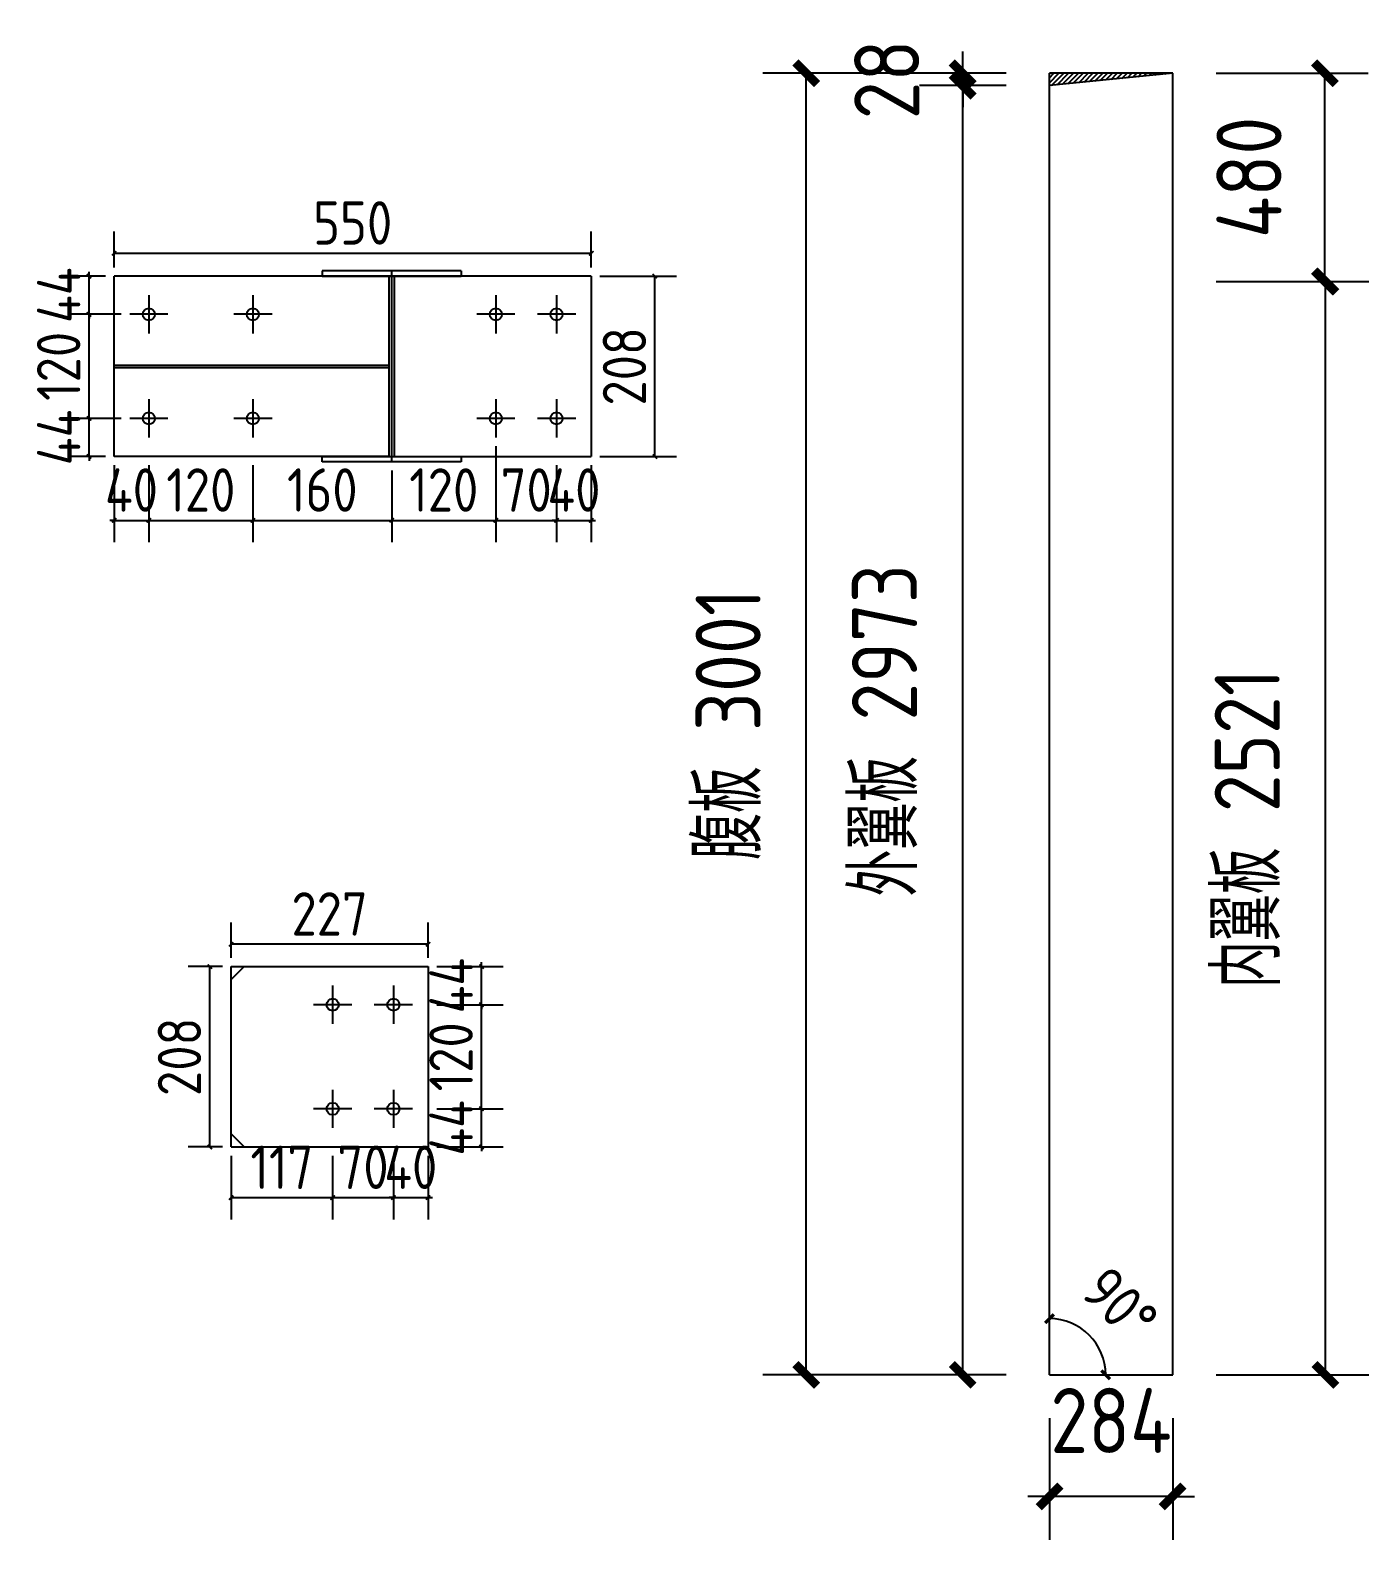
# Model space of a CAD drawing. Extents: x 533809 to 747315, y -17138 to 180511.
# Drawn here: x 643866 to 646951, y 163591 to 167071 of the extents above; entities that cross this region are included whole.
import ezdxf

# ---------------------------------------------------------------- set-up
doc = ezdxf.new("R2010")
doc.units = 0
doc.header["$LTSCALE"] = 1000
doc.header["$MEASUREMENT"] = 0
doc.layers.add('AXIS', color=3, linetype='Continuous')
doc.layers.add('DOTE', color=1, linetype='Continuous')
doc.styles.get("Standard").update_dxf_attribs({"font": 'gbenor.shx', "bigfont": 'gbcbig.shx'})
doc.dimstyles.get("Standard").update_dxf_attribs({"dimscale": 100, "dimtxt": 3.5, "dimasz": 1, "dimexe": 2.5, "dimexo": 3, "dimgap": 1.5, "dimtad": 1, "dimdec": 0, "dimzin": 0, "dimdsep": 46, "dimtxsty": 'Standard', "dimblk": 'ARCHTICK', "dimcen": 0.09, "dimadec": 0, "dimazin": 0, "dimtfac": 1, "dimtdec": 0, "dimtix": 1, "dimtmove": 2, "dimatfit": 3, "dimfxl": 1, "dimtolj": 1, "dimtzin": 0, "dimarcsym": 0})

# ---------------------------------------------------------------- blocks, each defined once
blk = doc.blocks.new('_ArchTick')
at = {"color": 0, "linetype": 'ByBlock', "const_width": 0.4}
blk.add_lwpolyline([(-0.5, -0.5), (0.5, 0.5)], dxfattribs=at)
blk = doc.blocks.new('*D269')
at = {"color": 3, "lineweight": -2}
for p, q in [((644329, 164476.4), (644329, 164329.6)), ((644563, 164476.4), (644563, 164329.6)), ((644329, 164379.6), (644563, 164379.6))]:
    blk.add_line(p, q, dxfattribs=at)
at = {"layer": 'Defpoints', "color": 0}
for p in [(644329, 164496.4), (644563, 164496.4), (644563, 164379.6)]:
    blk.add_point(p, dxfattribs=at)
at = {"color": 3, "lineweight": -2, "xscale": 10, "yscale": 10, "zscale": 10, "rotation": 180}
blk.add_blockref('_ArchTick', (644329, 164379.6), dxfattribs=at)
at = {"color": 3, "lineweight": -2, "xscale": 10, "yscale": 10, "zscale": 10}
blk.add_blockref('_ArchTick', (644563, 164379.6), dxfattribs=at)
at = {"color": 0, "insert": (644446, 164449.6), "char_height": 100, "attachment_point": 5}
blk.add_mtext('\\A1;117', dxfattribs=at)
blk = doc.blocks.new('*D265')
at = {"color": 3, "lineweight": -2}
for p, q in [((644563, 164476.4), (644563, 164329.6)), ((644703, 164476.4), (644703, 164329.6)), ((644563, 164379.6), (644703, 164379.6))]:
    blk.add_line(p, q, dxfattribs=at)
at = {"layer": 'Defpoints', "color": 0}
for p in [(644563, 164496.4), (644703, 164496.4), (644703, 164379.6)]:
    blk.add_point(p, dxfattribs=at)
at = {"color": 3, "lineweight": -2, "xscale": 10, "yscale": 10, "zscale": 10, "rotation": 180}
blk.add_blockref('_ArchTick', (644563, 164379.6), dxfattribs=at)
at = {"color": 3, "lineweight": -2, "xscale": 10, "yscale": 10, "zscale": 10}
blk.add_blockref('_ArchTick', (644703, 164379.6), dxfattribs=at)
at = {"color": 0, "insert": (644633, 164449.6), "char_height": 100, "attachment_point": 5}
blk.add_mtext('\\A1;70', dxfattribs=at)
blk = doc.blocks.new('*D270')
at = {"color": 3, "lineweight": -2}
for p, q in [((644703, 164476.4), (644703, 164329.6)), ((644783, 164476.4), (644783, 164329.6)), ((644703, 164379.6), (644693, 164379.6)), ((644703, 164379.6), (644783, 164379.6)), ((644783, 164379.6), (644793, 164379.6))]:
    blk.add_line(p, q, dxfattribs=at)
at = {"layer": 'Defpoints', "color": 0}
for p in [(644703, 164496.4), (644783, 164496.4), (644783, 164379.6)]:
    blk.add_point(p, dxfattribs=at)
at = {"color": 3, "lineweight": -2, "xscale": 10, "yscale": 10, "zscale": 10}
blk.add_blockref('_ArchTick', (644703, 164379.6), dxfattribs=at)
at = {"color": 3, "lineweight": -2, "xscale": 10, "yscale": 10, "zscale": 10, "rotation": 180}
blk.add_blockref('_ArchTick', (644783, 164379.6), dxfattribs=at)
at = {"color": 0, "insert": (644743, 164449.6), "char_height": 100, "attachment_point": 5}
blk.add_mtext('\\A1;40', dxfattribs=at)
blk = doc.blocks.new('*D263')
at = {"color": 3, "lineweight": -2}
for p, q in [((644803, 164584.4), (644956.1, 164584.4)), ((644906.1, 164584.4), (644906.1, 164594.4)), ((644906.1, 164496.4), (644906.1, 164584.4)), ((644803, 164496.4), (644956.1, 164496.4)), ((644906.1, 164496.4), (644906.1, 164486.4))]:
    blk.add_line(p, q, dxfattribs=at)
at = {"layer": 'Defpoints', "color": 0}
for p in [(644783, 164584.4), (644906.1, 164584.4), (644783, 164496.4)]:
    blk.add_point(p, dxfattribs=at)
at = {"color": 3, "lineweight": -2, "xscale": 10, "yscale": 10, "zscale": 10}
for p, rotation in [((644906.1, 164584.4), 270), ((644906.1, 164496.4), 90)]:
    blk.add_blockref('_ArchTick', p, dxfattribs=dict(at, rotation=rotation))
at = {"color": 0, "insert": (644836.1, 164540.4), "char_height": 100, "attachment_point": 5, "rotation": 90}
blk.add_mtext('\\A1;44', dxfattribs=at)
blk = doc.blocks.new('*D264')
at = {"color": 3, "lineweight": -2}
for p, q in [((644803, 164824.4), (644956.1, 164824.4)), ((644906.1, 164584.4), (644906.1, 164824.4)), ((644803, 164584.4), (644956.1, 164584.4))]:
    blk.add_line(p, q, dxfattribs=at)
at = {"layer": 'Defpoints', "color": 0}
for p in [(644783, 164824.4), (644906.1, 164824.4), (644783, 164584.4)]:
    blk.add_point(p, dxfattribs=at)
at = {"color": 3, "lineweight": -2, "xscale": 10, "yscale": 10, "zscale": 10}
for p, rotation in [((644906.1, 164824.4), 90), ((644906.1, 164584.4), 270)]:
    blk.add_blockref('_ArchTick', p, dxfattribs=dict(at, rotation=rotation))
at = {"color": 0, "insert": (644836.1, 164704.4), "char_height": 100, "attachment_point": 5, "rotation": 90}
blk.add_mtext('\\A1;120', dxfattribs=at)
blk = doc.blocks.new('*D266')
at = {"color": 3, "lineweight": -2}
for p, q in [((644906.1, 164912.4), (644906.1, 164922.4)), ((644803, 164912.4), (644956.1, 164912.4)), ((644906.1, 164824.4), (644906.1, 164912.4)), ((644803, 164824.4), (644956.1, 164824.4)), ((644906.1, 164824.4), (644906.1, 164814.4))]:
    blk.add_line(p, q, dxfattribs=at)
at = {"layer": 'Defpoints', "color": 0}
for p in [(644783, 164912.4), (644906.1, 164912.4), (644783, 164824.4)]:
    blk.add_point(p, dxfattribs=at)
at = {"color": 3, "lineweight": -2, "xscale": 10, "yscale": 10, "zscale": 10}
for p, rotation in [((644906.1, 164912.4), 270), ((644906.1, 164824.4), 90)]:
    blk.add_blockref('_ArchTick', p, dxfattribs=dict(at, rotation=rotation))
at = {"color": 0, "insert": (644836.1, 164868.4), "char_height": 100, "attachment_point": 5, "rotation": 90}
blk.add_mtext('\\A1;44', dxfattribs=at)
blk = doc.blocks.new('*D267')
at = {"color": 3, "lineweight": -2}
for p, q in [((644329, 164932.4), (644329, 165013.8)), ((644783, 164932.4), (644783, 165013.8)), ((644783, 164963.8), (644329, 164963.8))]:
    blk.add_line(p, q, dxfattribs=at)
at = {"layer": 'Defpoints', "color": 0}
for p in [(644329, 164963.8), (644329, 164912.4), (644783, 164912.4)]:
    blk.add_point(p, dxfattribs=at)
at = {"color": 3, "lineweight": -2, "xscale": 10, "yscale": 10, "zscale": 10, "rotation": 180}
blk.add_blockref('_ArchTick', (644329, 164963.8), dxfattribs=at)
at = {"color": 3, "lineweight": -2, "xscale": 10, "yscale": 10, "zscale": 10}
blk.add_blockref('_ArchTick', (644783, 164963.8), dxfattribs=at)
at = {"color": 0, "insert": (644556, 165033.8), "char_height": 100, "attachment_point": 5}
blk.add_mtext('\\A1;227', dxfattribs=at)
blk = doc.blocks.new('*D268')
at = {"color": 3, "lineweight": -2}
for p, q in [((644309, 164912.4), (644229.9, 164912.4)), ((644279.9, 164496.4), (644279.9, 164912.4)), ((644309, 164496.4), (644229.9, 164496.4))]:
    blk.add_line(p, q, dxfattribs=at)
at = {"layer": 'Defpoints', "color": 0}
for p in [(644279.9, 164912.4), (644329, 164912.4), (644329, 164496.4)]:
    blk.add_point(p, dxfattribs=at)
at = {"color": 3, "lineweight": -2, "xscale": 10, "yscale": 10, "zscale": 10}
for p, rotation in [((644279.9, 164912.4), 90), ((644279.9, 164496.4), 270)]:
    blk.add_blockref('_ArchTick', p, dxfattribs=dict(at, rotation=rotation))
at = {"color": 0, "insert": (644209.9, 164704.4), "char_height": 100, "attachment_point": 5, "rotation": 90}
blk.add_mtext('\\A1;208', dxfattribs=at)
blk = doc.blocks.new('*D300')
at = {"color": 3, "lineweight": -2}
for p, q in [((644075.2, 166176.3), (643951.4, 166176.3)), ((644001.4, 166176.3), (644001.4, 166186.3)), ((644001.4, 166088.3), (644001.4, 166176.3)), ((644039.2, 166088.3), (643951.4, 166088.3)), ((644001.4, 166088.3), (644001.4, 166078.3))]:
    blk.add_line(p, q, dxfattribs=at)
at = {"layer": 'Defpoints', "color": 0}
for p in [(644001.4, 166176.3), (644095.2, 166176.3), (644059.2, 166088.3)]:
    blk.add_point(p, dxfattribs=at)
at = {"color": 3, "lineweight": -2, "xscale": 10, "yscale": 10, "zscale": 10}
for p, rotation in [((644001.4, 166176.3), 270), ((644001.4, 166088.3), 90)]:
    blk.add_blockref('_ArchTick', p, dxfattribs=dict(at, rotation=rotation))
at = {"color": 0, "insert": (643931.4, 166132.3), "char_height": 100, "attachment_point": 5, "rotation": 90}
blk.add_mtext('\\A1;44', dxfattribs=at)
blk = doc.blocks.new('*D301')
at = {"color": 3, "lineweight": -2}
for p, q in [((644075.2, 166416.3), (643951.4, 166416.3)), ((644001.4, 166176.3), (644001.4, 166416.3)), ((644075.2, 166176.3), (643951.4, 166176.3))]:
    blk.add_line(p, q, dxfattribs=at)
at = {"layer": 'Defpoints', "color": 0}
for p in [(644001.4, 166416.3), (644095.2, 166416.3), (644095.2, 166176.3)]:
    blk.add_point(p, dxfattribs=at)
at = {"color": 3, "lineweight": -2, "xscale": 10, "yscale": 10, "zscale": 10}
for p, rotation in [((644001.4, 166416.3), 90), ((644001.4, 166176.3), 270)]:
    blk.add_blockref('_ArchTick', p, dxfattribs=dict(at, rotation=rotation))
at = {"color": 0, "insert": (643931.4, 166296.3), "char_height": 100, "attachment_point": 5, "rotation": 90}
blk.add_mtext('\\A1;120', dxfattribs=at)
blk = doc.blocks.new('*D302')
at = {"color": 3, "lineweight": -2}
for p, q in [((644039.2, 166504.3), (643951.4, 166504.3)), ((644001.4, 166504.3), (644001.4, 166514.3)), ((644001.4, 166416.3), (644001.4, 166504.3)), ((644075.2, 166416.3), (643951.4, 166416.3)), ((644001.4, 166416.3), (644001.4, 166406.3))]:
    blk.add_line(p, q, dxfattribs=at)
at = {"layer": 'Defpoints', "color": 0}
for p in [(644001.4, 166504.3), (644059.2, 166504.3), (644095.2, 166416.3)]:
    blk.add_point(p, dxfattribs=at)
at = {"color": 3, "lineweight": -2, "xscale": 10, "yscale": 10, "zscale": 10}
for p, rotation in [((644001.4, 166504.3), 270), ((644001.4, 166416.3), 90)]:
    blk.add_blockref('_ArchTick', p, dxfattribs=dict(at, rotation=rotation))
at = {"color": 0, "insert": (643931.4, 166460.3), "char_height": 100, "attachment_point": 5, "rotation": 90}
blk.add_mtext('\\A1;44', dxfattribs=at)
blk = doc.blocks.new('*D293')
at = {"color": 3, "lineweight": -2}
for p, q in [((644059.2, 166068.3), (644059.2, 165891.2)), ((644139.2, 166068.3), (644139.2, 165891.2)), ((644059.2, 165941.2), (644049.2, 165941.2)), ((644059.2, 165941.2), (644139.2, 165941.2)), ((644139.2, 165941.2), (644149.2, 165941.2))]:
    blk.add_line(p, q, dxfattribs=at)
at = {"layer": 'Defpoints', "color": 0}
for p in [(644059.2, 166088.3), (644139.2, 166088.3), (644139.2, 165941.2)]:
    blk.add_point(p, dxfattribs=at)
at = {"color": 3, "lineweight": -2, "xscale": 10, "yscale": 10, "zscale": 10}
blk.add_blockref('_ArchTick', (644059.2, 165941.2), dxfattribs=at)
at = {"color": 3, "lineweight": -2, "xscale": 10, "yscale": 10, "zscale": 10, "rotation": 180}
blk.add_blockref('_ArchTick', (644139.2, 165941.2), dxfattribs=at)
at = {"color": 0, "insert": (644099.2, 166011.2), "char_height": 100, "attachment_point": 5}
blk.add_mtext('\\A1;40', dxfattribs=at)
blk = doc.blocks.new('*D294')
at = {"color": 3, "lineweight": -2}
for p, q in [((644139.2, 166068.3), (644139.2, 165891.2)), ((644379.2, 166068.3), (644379.2, 165891.2)), ((644139.2, 165941.2), (644379.2, 165941.2))]:
    blk.add_line(p, q, dxfattribs=at)
at = {"layer": 'Defpoints', "color": 0}
for p in [(644139.2, 166088.3), (644379.2, 166088.3), (644379.2, 165941.2)]:
    blk.add_point(p, dxfattribs=at)
at = {"color": 3, "lineweight": -2, "xscale": 10, "yscale": 10, "zscale": 10, "rotation": 180}
blk.add_blockref('_ArchTick', (644139.2, 165941.2), dxfattribs=at)
at = {"color": 3, "lineweight": -2, "xscale": 10, "yscale": 10, "zscale": 10}
blk.add_blockref('_ArchTick', (644379.2, 165941.2), dxfattribs=at)
at = {"color": 0, "insert": (644259.2, 166011.2), "char_height": 100, "attachment_point": 5}
blk.add_mtext('\\A1;120', dxfattribs=at)
blk = doc.blocks.new('*D303')
at = {"color": 3, "lineweight": -2}
for p, q in [((644379.2, 166068.3), (644379.2, 165891.2)), ((644699.2, 166056.3), (644699.2, 165891.2)), ((644379.2, 165941.2), (644699.2, 165941.2))]:
    blk.add_line(p, q, dxfattribs=at)
at = {"layer": 'Defpoints', "color": 0}
for p in [(644379.2, 166088.3), (644699.2, 166076.3), (644699.2, 165941.2)]:
    blk.add_point(p, dxfattribs=at)
at = {"color": 3, "lineweight": -2, "xscale": 10, "yscale": 10, "zscale": 10, "rotation": 180}
blk.add_blockref('_ArchTick', (644379.2, 165941.2), dxfattribs=at)
at = {"color": 3, "lineweight": -2, "xscale": 10, "yscale": 10, "zscale": 10}
blk.add_blockref('_ArchTick', (644699.2, 165941.2), dxfattribs=at)
at = {"color": 0, "insert": (644539.2, 166011.2), "char_height": 100, "attachment_point": 5}
blk.add_mtext('\\A1;160', dxfattribs=at)
blk = doc.blocks.new('*D295')
at = {"color": 3, "lineweight": -2}
for p, q in [((644939.2, 166112.3), (644939.2, 165891.2)), ((644699.2, 166056.3), (644699.2, 165891.2)), ((644699.2, 165941.2), (644939.2, 165941.2))]:
    blk.add_line(p, q, dxfattribs=at)
at = {"layer": 'Defpoints', "color": 0}
for p in [(644939.2, 166132.3), (644699.2, 166076.3), (644939.2, 165941.2)]:
    blk.add_point(p, dxfattribs=at)
at = {"color": 3, "lineweight": -2, "xscale": 10, "yscale": 10, "zscale": 10, "rotation": 180}
blk.add_blockref('_ArchTick', (644699.2, 165941.2), dxfattribs=at)
at = {"color": 3, "lineweight": -2, "xscale": 10, "yscale": 10, "zscale": 10}
blk.add_blockref('_ArchTick', (644939.2, 165941.2), dxfattribs=at)
at = {"color": 0, "insert": (644819.2, 166011.2), "char_height": 100, "attachment_point": 5}
blk.add_mtext('\\A1;120', dxfattribs=at)
blk = doc.blocks.new('*D296')
at = {"color": 3, "lineweight": -2}
for p, q in [((644939.2, 166112.3), (644939.2, 165891.2)), ((645079.2, 166068.3), (645079.2, 165891.2)), ((644939.2, 165941.2), (645079.2, 165941.2))]:
    blk.add_line(p, q, dxfattribs=at)
at = {"layer": 'Defpoints', "color": 0}
for p in [(644939.2, 166132.3), (645079.2, 166088.3), (645079.2, 165941.2)]:
    blk.add_point(p, dxfattribs=at)
at = {"color": 3, "lineweight": -2, "xscale": 10, "yscale": 10, "zscale": 10, "rotation": 180}
blk.add_blockref('_ArchTick', (644939.2, 165941.2), dxfattribs=at)
at = {"color": 3, "lineweight": -2, "xscale": 10, "yscale": 10, "zscale": 10}
blk.add_blockref('_ArchTick', (645079.2, 165941.2), dxfattribs=at)
at = {"color": 0, "insert": (645009.2, 166011.2), "char_height": 100, "attachment_point": 5}
blk.add_mtext('\\A1;70', dxfattribs=at)
blk = doc.blocks.new('*D297')
at = {"color": 3, "lineweight": -2}
for p, q in [((645079.2, 166068.3), (645079.2, 165891.2)), ((645159.2, 166068.3), (645159.2, 165891.2)), ((645079.2, 165941.2), (645069.2, 165941.2)), ((645079.2, 165941.2), (645159.2, 165941.2)), ((645159.2, 165941.2), (645169.2, 165941.2))]:
    blk.add_line(p, q, dxfattribs=at)
at = {"layer": 'Defpoints', "color": 0}
for p in [(645079.2, 166088.3), (645159.2, 166088.3), (645159.2, 165941.2)]:
    blk.add_point(p, dxfattribs=at)
at = {"color": 3, "lineweight": -2, "xscale": 10, "yscale": 10, "zscale": 10}
blk.add_blockref('_ArchTick', (645079.2, 165941.2), dxfattribs=at)
at = {"color": 3, "lineweight": -2, "xscale": 10, "yscale": 10, "zscale": 10, "rotation": 180}
blk.add_blockref('_ArchTick', (645159.2, 165941.2), dxfattribs=at)
at = {"color": 0, "insert": (645119.2, 166011.2), "char_height": 100, "attachment_point": 5}
blk.add_mtext('\\A1;40', dxfattribs=at)
blk = doc.blocks.new('*D298')
at = {"color": 3, "lineweight": -2}
for p, q in [((644059.2, 166524.3), (644059.2, 166607)), ((645159.2, 166524.3), (645159.2, 166607)), ((644059.2, 166557), (645159.2, 166557))]:
    blk.add_line(p, q, dxfattribs=at)
at = {"layer": 'Defpoints', "color": 0}
for p in [(645159.2, 166557), (644059.2, 166504.3), (645159.2, 166504.3)]:
    blk.add_point(p, dxfattribs=at)
at = {"color": 3, "lineweight": -2, "xscale": 10, "yscale": 10, "zscale": 10, "rotation": 180}
blk.add_blockref('_ArchTick', (644059.2, 166557), dxfattribs=at)
at = {"color": 3, "lineweight": -2, "xscale": 10, "yscale": 10, "zscale": 10}
blk.add_blockref('_ArchTick', (645159.2, 166557), dxfattribs=at)
at = {"color": 0, "insert": (644609.2, 166627), "char_height": 100, "attachment_point": 5}
blk.add_mtext('\\A1;550', dxfattribs=at)
blk = doc.blocks.new('*D299')
at = {"color": 3, "lineweight": -2}
for p, q in [((645179.2, 166504.3), (645355.7, 166504.3)), ((645305.7, 166088.3), (645305.7, 166504.3)), ((645179.2, 166088.3), (645355.7, 166088.3))]:
    blk.add_line(p, q, dxfattribs=at)
at = {"layer": 'Defpoints', "color": 0}
for p in [(645159.2, 166504.3), (645305.7, 166504.3), (645159.2, 166088.3)]:
    blk.add_point(p, dxfattribs=at)
at = {"color": 3, "lineweight": -2, "xscale": 10, "yscale": 10, "zscale": 10}
for p, rotation in [((645305.7, 166504.3), 90), ((645305.7, 166088.3), 270)]:
    blk.add_blockref('_ArchTick', p, dxfattribs=dict(at, rotation=rotation))
at = {"color": 0, "insert": (645235.7, 166296.3), "char_height": 100, "attachment_point": 5, "rotation": 90}
blk.add_mtext('\\A1;208', dxfattribs=at)
blk = doc.blocks.new('*D724')
at = {"layer": 'AXIS', "color": 3, "lineweight": -2}
for p, q in [((646215.4, 163870.9), (646215.4, 163590.7)), ((646499.4, 163870.9), (646499.4, 163590.7)), ((646215.4, 163690.7), (646165.4, 163690.7)), ((646499.4, 163690.7), (646215.4, 163690.7)), ((646499.4, 163690.7), (646549.4, 163690.7))]:
    blk.add_line(p, q, dxfattribs=at)
at = {"layer": 'Defpoints', "color": 0}
for p in [(646215.4, 163970.9), (646499.4, 163970.9), (646215.4, 163690.7)]:
    blk.add_point(p, dxfattribs=at)
at = {"layer": 'AXIS', "color": 3, "lineweight": -2, "xscale": 50, "yscale": 50, "zscale": 50}
for p, rotation in [((646215.4, 163690.7), 359.9999999999941), ((646499.4, 163690.7), 179.9999999999941)]:
    blk.add_blockref('_ArchTick', p, dxfattribs=dict(at, rotation=rotation))
at = {"layer": 'AXIS', "color": 0, "insert": (646357.4, 163865.7), "char_height": 150, "attachment_point": 5}
blk.add_mtext('\\A1;284', dxfattribs=at)
blk = doc.blocks.new('*D725')
at = {"layer": 'AXIS', "color": 3, "lineweight": -2}
for p, q in [((646115.4, 166943.6), (645915.4, 166943.6)), ((646015.4, 163970.9), (646015.4, 166943.6)), ((646115.4, 163970.9), (645915.4, 163970.9))]:
    blk.add_line(p, q, dxfattribs=at)
at = {"layer": 'Defpoints', "color": 0}
for p in [(646015.4, 166943.6), (646215.4, 166943.6), (646215.4, 163970.9)]:
    blk.add_point(p, dxfattribs=at)
at = {"layer": 'AXIS', "color": 3, "lineweight": -2, "xscale": 50, "yscale": 50, "zscale": 50}
for p, rotation in [((646015.4, 166943.6), 90), ((646015.4, 163970.9), 270)]:
    blk.add_blockref('_ArchTick', p, dxfattribs=dict(at, rotation=rotation))
at = {"layer": 'AXIS', "color": 0, "insert": (645835.4, 165457.2), "char_height": 150, "attachment_point": 5, "rotation": 90}
blk.add_mtext('\\A1;外翼板 2973', dxfattribs=at)
blk = doc.blocks.new('*D726')
at = {"layer": 'AXIS', "color": 3, "lineweight": -2}
for p, q in [((646015.4, 166972), (646015.4, 167022)), ((646115.4, 166972), (645915.4, 166972)), ((646015.4, 166943.6), (646015.4, 166972)), ((646115.4, 166943.6), (645915.4, 166943.6)), ((646015.4, 166943.6), (646015.4, 166893.6))]:
    blk.add_line(p, q, dxfattribs=at)
at = {"layer": 'Defpoints', "color": 0}
for p in [(646015.4, 166972), (646215.4, 166972), (646215.4, 166943.6)]:
    blk.add_point(p, dxfattribs=at)
at = {"layer": 'AXIS', "color": 3, "lineweight": -2, "xscale": 50, "yscale": 50, "zscale": 50}
for p, rotation in [((646015.4, 166972), 270), ((646015.4, 166943.6), 90)]:
    blk.add_blockref('_ArchTick', p, dxfattribs=dict(at, rotation=rotation))
at = {"layer": 'AXIS', "color": 0, "insert": (645840.4, 166957.8), "char_height": 150, "attachment_point": 5, "rotation": 90}
blk.add_mtext('\\A1;28', dxfattribs=at)
blk = doc.blocks.new('*D727')
at = {"layer": 'AXIS', "color": 3, "lineweight": -2}
for p, q in [((646115.4, 166972), (645554.8, 166972)), ((645654.8, 163970.9), (645654.8, 166972)), ((646115.4, 163970.9), (645554.8, 163970.9))]:
    blk.add_line(p, q, dxfattribs=at)
at = {"layer": 'Defpoints', "color": 0}
for p in [(645654.8, 166972), (646215.4, 166972), (646215.4, 163970.9)]:
    blk.add_point(p, dxfattribs=at)
at = {"layer": 'AXIS', "color": 3, "lineweight": -2, "xscale": 50, "yscale": 50, "zscale": 50}
for p, rotation in [((645654.8, 166972), 90), ((645654.8, 163970.9), 270)]:
    blk.add_blockref('_ArchTick', p, dxfattribs=dict(at, rotation=rotation))
at = {"layer": 'AXIS', "color": 0, "insert": (645474.8, 165471.4), "char_height": 150, "attachment_point": 5, "rotation": 90}
blk.add_mtext('\\A1;腹板 3001', dxfattribs=at)
blk = doc.blocks.new('*D728')
at = {"layer": 'AXIS', "color": 3, "lineweight": -2}
for p, q in [((646599.4, 166491.9), (646951.5, 166491.9)), ((646851.5, 163970.9), (646851.5, 166491.9)), ((646599.4, 163970.9), (646951.5, 163970.9))]:
    blk.add_line(p, q, dxfattribs=at)
at = {"layer": 'Defpoints', "color": 0}
for p in [(646499.4, 166491.9), (646851.5, 166491.9), (646499.4, 163970.9)]:
    blk.add_point(p, dxfattribs=at)
at = {"layer": 'AXIS', "color": 3, "lineweight": -2, "xscale": 50, "yscale": 50, "zscale": 50}
for p, rotation in [((646851.5, 166491.9), 90), ((646851.5, 163970.9), 270)]:
    blk.add_blockref('_ArchTick', p, dxfattribs=dict(at, rotation=rotation))
at = {"layer": 'AXIS', "color": 0, "insert": (646671.5, 165231.4), "char_height": 150, "attachment_point": 5, "rotation": 90}
blk.add_mtext('\\A1;内翼板 2521', dxfattribs=at)
blk = doc.blocks.new('*D729')
at = {"layer": 'AXIS', "color": 3, "lineweight": -2}
for p, q in [((646599.4, 166972), (646950.4, 166972)), ((646850.4, 166491.9), (646850.4, 166972)), ((646599.4, 166491.9), (646950.4, 166491.9))]:
    blk.add_line(p, q, dxfattribs=at)
at = {"layer": 'Defpoints', "color": 0}
for p in [(646499.4, 166972), (646850.4, 166972), (646499.4, 166491.9)]:
    blk.add_point(p, dxfattribs=at)
at = {"layer": 'AXIS', "color": 3, "lineweight": -2, "xscale": 50, "yscale": 50, "zscale": 50}
for p, rotation in [((646850.4, 166972), 90), ((646850.4, 166491.9), 270)]:
    blk.add_blockref('_ArchTick', p, dxfattribs=dict(at, rotation=rotation))
at = {"layer": 'AXIS', "color": 0, "insert": (646675.4, 166731.9), "char_height": 150, "attachment_point": 5, "rotation": 90}
blk.add_mtext('\\A1;480', dxfattribs=at)
blk = doc.blocks.new('*D730')
at = {"color": 0, "lineweight": -2}
blk.add_arc((646215.4, 163970.9), 129.7, 360, 90, dxfattribs=at)
at = {"layer": 'Defpoints', "color": 0}
for p in [(646215.4, 166943.6), (646327.7, 164035.7), (646215.4, 163970.9), (646215.4, 163970.9), (646499.4, 163970.9)]:
    blk.add_point(p, dxfattribs=at)
at = {"color": 0, "lineweight": -2, "xscale": 20, "yscale": 20, "zscale": 20}
for p, rotation in [((646215.4, 164100.5), 180.0000000000002), ((646345, 163970.9), 269.9999999999804)]:
    blk.add_blockref('_ArchTick', p, dxfattribs=dict(at, rotation=rotation))
at = {"color": 0, "insert": (646377.8, 164133.3), "char_height": 100, "attachment_point": 5, "rotation": 315}
blk.add_mtext('\\A1;90°', dxfattribs=at)

msp = doc.modelspace()

# ---------------------------------------------------------------- hatches: boundary and pattern name
h = msp.add_hatch()
h.set_pattern_fill('ANSI31', color=2, scale=5, style=0)
h.set_pattern_definition([(45, (0, 0), (-5.61266008, 5.61266008), [])])
h.paths.add_polyline_path([(646215.4, 166972), (646215.4, 166943.6), (646499.4, 166972)])

# ---------------------------------------------------------------- linework, layer by layer
at = {"color": 2}
for p, q in [((646499.4, 166972), (646215.4, 166943.6)), ((646499.4, 166972), (646215.4, 166972)), ((646215.4, 166943.6), (646215.4, 166972)), ((646499.4, 166491.9), (646499.4, 166972)), ((645159.2, 166504.3), (644059.2, 166504.3)), ((644059.2, 166088.3), (644059.2, 166504.3)), ((645159.2, 166504.3), (645159.2, 166088.3)), ((644059.2, 166299.3), (644693.2, 166299.3)), ((644059.2, 166293.3), (644693.2, 166293.3)), ((644693.2, 166088.3), (644059.2, 166088.3)), ((644705.2, 166088.3), (645159.2, 166088.3))]:
    msp.add_line(p, q, dxfattribs=at)
at = {"color": 4}
for p, q in [((644699.2, 166516.3), (644539.2, 166516.3)), ((644539.2, 166516.3), (644539.2, 166504.3)), ((644539.2, 166504.3), (644859.2, 166504.3)), ((644693.2, 166088.3), (644693.2, 166504.3)), ((644859.2, 166516.3), (644699.2, 166516.3)), ((644705.2, 166088.3), (644705.2, 166504.3)), ((644859.2, 166516.3), (644859.2, 166504.3)), ((644539.2, 166076.3), (644539.2, 166088.3)), ((644539.2, 166088.3), (644859.2, 166088.3)), ((644699.2, 166076.3), (644539.2, 166076.3)), ((644859.2, 166076.3), (644699.2, 166076.3)), ((644859.2, 166088.3), (644859.2, 166076.3))]:
    msp.add_line(p, q, dxfattribs=at)
at = {"color": 1}
msp.add_line((644699.2, 166076.3), (644699.2, 166516.3), dxfattribs=at)
for p, q in [((644139.2, 166460.3), (644139.2, 166372.3)), ((644379.2, 166460.3), (644379.2, 166372.3)), ((644939.2, 166460.3), (644939.2, 166372.3)), ((645079.2, 166460.3), (645079.2, 166372.3)), ((644183.2, 166416.3), (644095.2, 166416.3)), ((644423.2, 166416.3), (644335.2, 166416.3)), ((644983.2, 166416.3), (644895.2, 166416.3)), ((645123.2, 166416.3), (645035.2, 166416.3)), ((644139.2, 166220.3), (644139.2, 166132.3)), ((644379.2, 166220.3), (644379.2, 166132.3)), ((644939.2, 166220.3), (644939.2, 166132.3)), ((645079.2, 166220.3), (645079.2, 166132.3)), ((644183.2, 166176.3), (644095.2, 166176.3)), ((644423.2, 166176.3), (644335.2, 166176.3)), ((644983.2, 166176.3), (644895.2, 166176.3)), ((645123.2, 166176.3), (645035.2, 166176.3)), ((644329, 164496.4), (644329, 164912.4)), ((644329, 164912.4), (644783, 164912.4)), ((644359, 164912.4), (644329, 164882.4)), ((644783, 164912.4), (644783, 164496.4)), ((644563, 164868.4), (644563, 164780.4)), ((644703, 164868.4), (644703, 164780.4)), ((644607, 164824.4), (644519, 164824.4)), ((644747, 164824.4), (644659, 164824.4)), ((644563, 164628.4), (644563, 164540.4)), ((644703, 164628.4), (644703, 164540.4)), ((644607, 164584.4), (644519, 164584.4)), ((644747, 164584.4), (644659, 164584.4)), ((644329, 164526.4), (644359, 164496.4)), ((644329, 164496.4), (644783, 164496.4)), ((646215.4, 163970.9), (646499.4, 163970.9))]:
    msp.add_line(p, q)
for centre in [(644139.2, 166416.3), (644379.2, 166416.3), (644939.2, 166416.3), (645079.2, 166416.3), (644139.2, 166176.3), (644379.2, 166176.3), (644939.2, 166176.3), (645079.2, 166176.3), (644563, 164824.4), (644703, 164824.4), (644563, 164584.4), (644703, 164584.4)]:
    msp.add_circle(centre, 14)
at = {"layer": 'DOTE', "color": 0}
for p, q in [((646215.4, 163970.9), (646215.4, 166943.6)), ((646499.4, 163970.9), (646499.4, 166491.9))]:
    msp.add_line(p, q, dxfattribs=at)

# ---------------------------------------------------------------- dimensions: what is measured, and where the dimension line sits
at = {"color": 1}
dim = msp.add_angular_dim_2l(base=(646327.7, 164035.7), line1=((646215.4, 163970.9), (646499.4, 163970.9)), line2=((646215.4, 163970.9), (646215.4, 166943.6)), dimstyle='Standard', override={"dimtxt": 1, "dimasz": 0.2, "dimgap": 0.5}, dxfattribs=at)
dim.commit()
dim.dimension.update_dxf_attribs({"geometry": '*D730', "text_midpoint": (646377.8, 164133.3)})
for p1, p2, distance, picture, middle in [((644059.2, 166504.3), (645159.2, 166504.3), 52.8, '*D298', (644609.2, 166627)), ((645159.2, 166088.3), (645159.2, 166504.3), -146.4, '*D299', (645235.7, 166296.3)), ((644783, 164912.4), (644329, 164912.4), -51.5, '*D267', (644556, 165033.8)), ((644329, 164496.4), (644329, 164912.4), 49.1, '*D268', (644209.9, 164704.4))]:
    dim = msp.add_aligned_dim(p1=p1, p2=p2, distance=distance, dimstyle='Standard', override={"dimtxt": 1, "dimasz": 0.1, "dimexe": 0.5, "dimexo": 0.2, "dimgap": 0.2, "dimlfac": 0.5, "dimclrd": 3, "dimclre": 3})
    dim.commit()
    dim.dimension.update_dxf_attribs({"geometry": picture, "text_midpoint": middle})
for base, p1, p2, picture, middle in [((644001.4, 166504.3), (644095.2, 166416.3), (644059.2, 166504.3), '*D302', (643931.4, 166460.3)), ((644001.4, 166416.3), (644095.2, 166176.3), (644095.2, 166416.3), '*D301', (643931.4, 166296.3)), ((644001.4, 166176.3), (644059.2, 166088.3), (644095.2, 166176.3), '*D300', (643931.4, 166132.3)), ((644906.1, 164912.4), (644783, 164824.4), (644783, 164912.4), '*D266', (644836.1, 164868.4)), ((644906.1, 164824.4), (644783, 164584.4), (644783, 164824.4), '*D264', (644836.1, 164704.4)), ((644906.1, 164584.4), (644783, 164496.4), (644783, 164584.4), '*D263', (644836.1, 164540.4))]:
    dim = msp.add_linear_dim(base=base, p1=p1, p2=p2, angle=90, dimstyle='Standard', override={"dimtxt": 1, "dimasz": 0.1, "dimexe": 0.5, "dimexo": 0.2, "dimgap": 0.2, "dimlfac": 0.5, "dimclrd": 3, "dimclre": 3})
    dim.commit()
    dim.dimension.update_dxf_attribs({"geometry": picture, "text_midpoint": middle})
for base, p1, p2, picture, middle in [((644939.2, 165941.2), (644699.2, 166076.3), (644939.2, 166132.3), '*D295', (644819.2, 166011.2)), ((645079.2, 165941.2), (644939.2, 166132.3), (645079.2, 166088.3), '*D296', (645009.2, 166011.2)), ((644139.2, 165941.2), (644059.2, 166088.3), (644139.2, 166088.3), '*D293', (644099.2, 166011.2)), ((644379.2, 165941.2), (644139.2, 166088.3), (644379.2, 166088.3), '*D294', (644259.2, 166011.2)), ((644699.2, 165941.2), (644379.2, 166088.3), (644699.2, 166076.3), '*D303', (644539.2, 166011.2)), ((645159.2, 165941.2), (645079.2, 166088.3), (645159.2, 166088.3), '*D297', (645119.2, 166011.2)), ((644563, 164379.6), (644329, 164496.4), (644563, 164496.4), '*D269', (644446, 164449.6)), ((644703, 164379.6), (644563, 164496.4), (644703, 164496.4), '*D265', (644633, 164449.6)), ((644783, 164379.6), (644703, 164496.4), (644783, 164496.4), '*D270', (644743, 164449.6))]:
    dim = msp.add_linear_dim(base=base, p1=p1, p2=p2, dimstyle='Standard', override={"dimtxt": 1, "dimasz": 0.1, "dimexe": 0.5, "dimexo": 0.2, "dimgap": 0.2, "dimlfac": 0.5, "dimclrd": 3, "dimclre": 3})
    dim.commit()
    dim.dimension.update_dxf_attribs({"geometry": picture, "text_midpoint": middle})
at = {"layer": 'AXIS', "color": 0}
dim = msp.add_linear_dim(base=(646015.4, 166972), p1=(646215.4, 166943.6), p2=(646215.4, 166972), angle=90, dimstyle='Standard', override={"dimtxt": 1.5, "dimasz": 0.5, "dimexe": 1, "dimexo": 1, "dimgap": 1, "dimclrd": 3, "dimclre": 3}, dxfattribs=at)
dim.commit()
dim.dimension.update_dxf_attribs({"geometry": '*D726', "text_midpoint": (645840.4, 166957.8)})
for base, p2, text, picture, middle in [((645654.8, 166972), (646215.4, 166972), '腹板 3001', '*D727', (645474.8, 165471.4)), ((646015.4, 166943.6), (646215.4, 166943.6), '外翼板 2973', '*D725', (645835.4, 165457.2))]:
    dim = msp.add_linear_dim(base=base, p1=(646215.4, 163970.9), p2=p2, angle=90, text=text, dimstyle='Standard', override={"dimtxt": 1.5, "dimasz": 0.5, "dimexe": 1, "dimexo": 1, "dimgap": 1, "dimclrd": 3, "dimclre": 3}, dxfattribs=at)
    dim.commit()
    dim.dimension.update_dxf_attribs({"geometry": picture, "text_midpoint": middle})
for p1, p2, distance, picture, middle in [((646499.4, 166491.9), (646499.4, 166972), -351, '*D729', (646675.4, 166731.9)), ((646499.4, 163970.9), (646215.4, 163970.9), 280.2, '*D724', (646357.4, 163865.7))]:
    dim = msp.add_aligned_dim(p1=p1, p2=p2, distance=distance, dimstyle='Standard', override={"dimtxt": 1.5, "dimasz": 0.5, "dimexe": 1, "dimexo": 1, "dimgap": 1, "dimclrd": 3, "dimclre": 3}, dxfattribs=at)
    dim.commit()
    dim.dimension.update_dxf_attribs({"geometry": picture, "text_midpoint": middle})
dim = msp.add_aligned_dim(p1=(646499.4, 163970.9), p2=(646499.4, 166491.9), distance=-352.1, text='内翼板 2521', dimstyle='Standard', override={"dimtxt": 1.5, "dimasz": 0.5, "dimexe": 1, "dimexo": 1, "dimgap": 1, "dimclrd": 3, "dimclre": 3}, dxfattribs=at)
dim.commit()
dim.dimension.update_dxf_attribs({"geometry": '*D728', "text_midpoint": (646671.5, 165231.4)})

doc.saveas('drawing.dxf')
